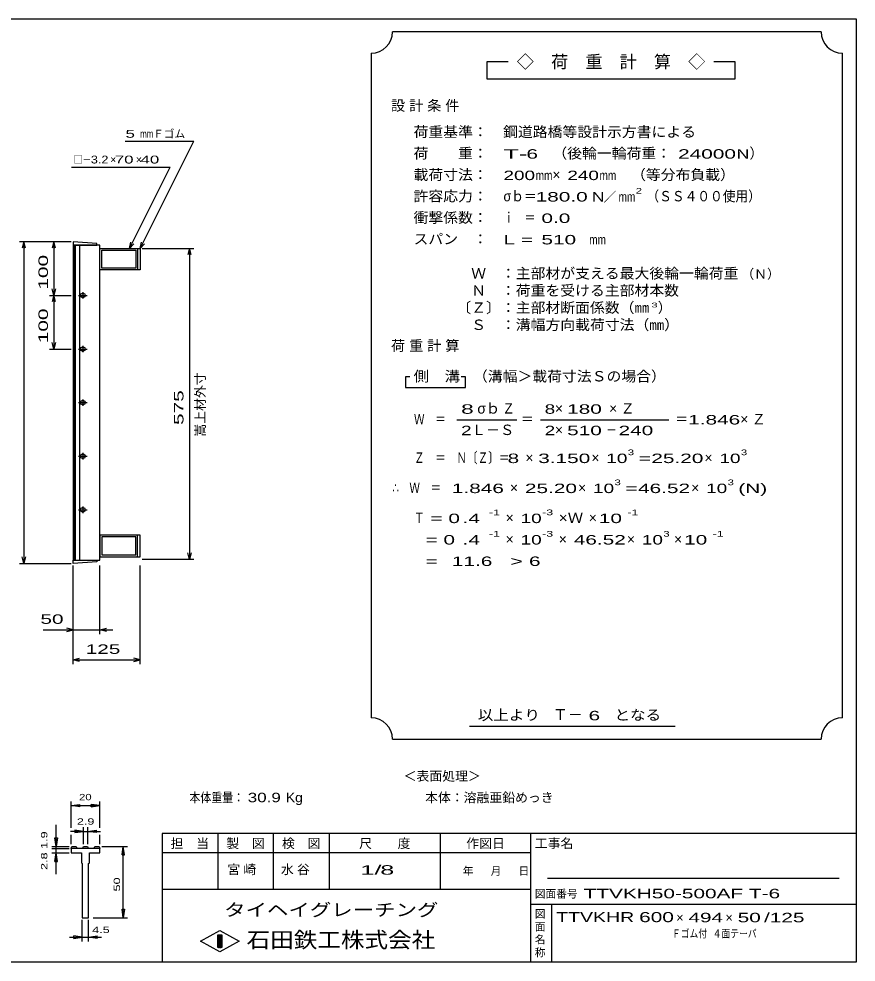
# Model space of a CAD drawing. Units: millimetres, scale not verified. Extents: x -1456 to 1389, y -1026 to 839.
# Drawn here: x -174 to 1389, y -921 to 839 of the extents above; entities that cross this region are included whole.
import ezdxf
from ezdxf.enums import TextEntityAlignment as Align

# ---------------------------------------------------------------- set-up
doc = ezdxf.new("R2010")
doc.units = ezdxf.units.MM
doc.header["$LTSCALE"] = 8
for name, color, linetype, lineweight in [('0_2', 150, 'Continuous', 25), ('16', 3, 'Continuous', 25), ('22', 2, 'Continuous', 25), ('32', 4, 'Continuous', 25)]:
    doc.layers.add(name, color=color, linetype=linetype, lineweight=lineweight)
doc.styles.add('ベクトル', font='')
doc.styles.get('ベクトル').set_extended_font_data('ベクトル')

msp = doc.modelspace()

# ---------------------------------------------------------------- linework, layer by layer
at = {"layer": '0_2'}
for p, q in [((-1379.2, 838.8), (1388.8, 838.8)), ((1388.8, 838.8), (1388.8, -921.2)), ((1388.8, -681.2), (92.8, -681.2)), ((92.8, -681.2), (92.8, -921.2)), ((196.8, -681.2), (196.8, -785.2)), ((300.8, -785.2), (300.8, -681.2)), ((404.8, -681.2), (404.8, -785.2)), ((612.8, -785.2), (612.8, -681.2)), ((780.8, -681.2), (780.8, -921.2)), ((780.8, -717.2), (92.8, -717.2)), ((1356.8, -765.2), (812.8, -765.2)), ((92.8, -785.2), (780.8, -785.2)), ((780.8, -813.2), (1388.8, -813.2)), ((820.8, -921.2), (820.8, -813.2)), ((164.8, -882), (200.8, -862)), ((200.8, -862), (236.8, -882)), ((196.8, -870), (204.8, -870)), ((196.8, -894), (196.8, -870)), ((196.8, -870), (198.4, -870)), ((198.4, -870), (198.4, -894)), ((200, -894), (200, -870)), ((200, -870), (201.6, -870)), ((201.6, -870), (201.6, -894)), ((203.2, -894), (203.2, -870)), ((203.2, -870), (204.8, -870)), ((204.8, -870), (204.8, -894)), ((204.8, -870), (204.8, -894)), ((200.8, -902), (164.8, -882)), ((204.8, -894), (196.8, -894)), ((198.4, -894), (200, -894)), ((236.8, -882), (200.8, -902)), ((201.6, -894), (203.2, -894)), ((1388.8, -921.2), (-1379.2, -921.2))]:
    msp.add_line(p, q, dxfattribs=at)
at = {"layer": '16'}
for p, q in [((-29, 419.8), (-73, 422.8)), ((-73, 422.8), (-73, 416.8)), ((-73, 416.8), (-29, 416.8)), ((-73, 416.8), (-73, -171.2)), ((-23, 416.8), (-73, 416.8)), ((-71.5, 416.8), (-71.5, -171.2)), ((-68.5, -171.2), (-68.5, 416.8)), ((-61, 416.8), (-61, -171.2)), ((-29, 416.8), (-29, 419.8)), ((-23, -171.2), (-23, 416.8)), ((-23, 410.3), (47, 410.3)), ((-23, 370.3), (-23, 410.3)), ((-19.8, 407.1), (43.8, 407.1)), ((-19.8, 373.5), (-19.8, 407.1)), ((43.8, 407.1), (43.8, 373.5)), ((47, 410.3), (47, 370.3)), ((47, 410.3), (52, 410.3)), ((52, 410.3), (52, 370.3)), ((47, 370.3), (-23, 370.3)), ((43.8, 373.5), (-19.8, 373.5)), ((52, 370.3), (47, 370.3)), ((-63, 322.8), (-47, 322.8)), ((-53, 325.8), (-57, 325.8)), ((-57, 319.8), (-53, 319.8)), ((-55, 328.8), (-55, 316.8)), ((-55, 228.8), (-55, 216.8)), ((-63, 222.8), (-47, 222.8)), ((-53, 225.8), (-57, 225.8)), ((-57, 219.8), (-53, 219.8)), ((-53, 125.8), (-57, 125.8)), ((-55, 128.8), (-55, 116.8)), ((-63, 122.8), (-47, 122.8)), ((-57, 119.8), (-53, 119.8)), ((-63, 22.8), (-47, 22.8)), ((-53, 25.8), (-57, 25.8)), ((-57, 19.8), (-53, 19.8)), ((-55, 28.8), (-55, 16.8)), ((-63, -77.2), (-47, -77.2)), ((-53, -74.2), (-57, -74.2)), ((-57, -80.2), (-53, -80.2)), ((-55, -71.2), (-55, -83.2)), ((47, -124.7), (-23, -124.7)), ((-23, -124.7), (-23, -164.7)), ((43.8, -127.9), (-19.8, -127.9)), ((-19.8, -127.9), (-19.8, -161.5)), ((43.8, -161.5), (43.8, -127.9)), ((47, -164.7), (47, -124.7)), ((52, -124.7), (47, -124.7)), ((52, -164.7), (52, -124.7)), ((-73, -171.2), (-29, -171.2)), ((-73, -177.2), (-73, -171.2)), ((-73, -171.2), (-23, -171.2)), ((-29, -174.2), (-73, -177.2)), ((-29, -171.2), (-29, -174.2)), ((-23, -164.7), (47, -164.7)), ((-19.8, -161.5), (43.8, -161.5)), ((47, -164.7), (52, -164.7))]:
    msp.add_line(p, q, dxfattribs=at)
for centre, radius, start, end in [((-57, 322.8), 3, 90, 270), ((-55, 322.8), 4, 46.6, 133.4), ((-55, 322.8), 4, 226.6, 313.4), ((-53, 322.8), 3, 270, 90), ((-57, 222.8), 3, 90, 270), ((-55, 222.8), 4, 46.6, 133.4), ((-55, 222.8), 4, 226.6, 313.4), ((-53, 222.8), 3, 270, 90), ((-57, 122.8), 3, 90, 270), ((-55, 122.8), 4, 46.6, 133.4), ((-53, 122.8), 3, 270, 90), ((-55, 122.8), 4, 226.6, 313.4), ((-57, 22.8), 3, 90, 270), ((-55, 22.8), 4, 46.6, 133.4), ((-55, 22.8), 4, 226.6, 313.4), ((-53, 22.8), 3, 270, 90), ((-57, -77.2), 3, 90, 270), ((-55, -77.2), 4, 46.6, 133.4), ((-55, -77.2), 4, 226.6, 313.4), ((-53, -77.2), 3, 270, 90)]:
    msp.add_arc(centre, radius, start, end, dxfattribs=at)
at = {"layer": '22', "color": 4}
for p, q in [((1323.2, 814.8), (523.2, 814.8)), ((483.2, 774.8), (483.2, -465.2)), ((1363.2, -465.2), (1363.2, 774.8)), ((739.2, 758.8), (699.2, 758.8)), ((699.2, 758.8), (699.2, 726.8)), ((1163.2, 758.8), (1123.2, 758.8)), ((1163.2, 726.8), (1163.2, 758.8)), ((699.2, 726.8), (1163.2, 726.8)), ((24, 610.3), (152, 610.3)), ((52, 410.3), (152, 610.3)), ((-76, 562.3), (108, 562.3)), ((32, 410.3), (108, 562.3)), ((-77, 422.8), (-173, 422.8)), ((-165, 422.8), (-168.2, 410.8)), ((-161.8, 410.8), (-165, 422.8)), ((-165, 422.8), (-165, -177.2)), ((-77, 422.8), (-117, 422.8)), ((-109, 422.8), (-112.2, 410.8)), ((-105.8, 410.8), (-109, 422.8)), ((-109, 422.8), (-109, 322.8)), ((32, 410.3), (34.4, 421.98)), ((32, 410.3), (40, 419.1)), ((52, 410.3), (54.4, 421.98)), ((52, 410.3), (60, 419.1)), ((56, 410.3), (152, 410.3)), ((144, 410.3), (140.8, 398.3)), ((147.2, 398.3), (144, 410.3)), ((144, 410.3), (144, -169.7)), ((-109, 322.8), (-112.2, 334.8)), ((-105.8, 334.8), (-109, 322.8)), ((-117, 322.8), (-77, 322.8)), ((-109, 322.8), (-112.2, 310.8)), ((-105.8, 310.8), (-109, 322.8)), ((-109, 322.8), (-109, 222.8)), ((-109, 222.8), (-112.2, 234.8)), ((-105.8, 234.8), (-109, 222.8)), ((-117, 222.8), (-77, 222.8)), ((555.2, 170.8), (547.2, 170.8)), ((547.2, 170.8), (547.2, 150.8)), ((659.2, 170.8), (651.2, 170.8)), ((659.2, 150.8), (659.2, 170.8)), ((547.2, 150.8), (659.2, 150.8)), ((643.2, 90.8), (755.2, 90.8)), ((799.2, 90.8), (1039.2, 90.8)), ((144, -169.7), (140.8, -157.7)), ((147.2, -157.7), (144, -169.7)), ((-165, -177.2), (-168.2, -165.2)), ((-161.8, -165.2), (-165, -177.2)), ((152, -169.7), (56, -169.7)), ((-173, -177.2), (-77, -177.2)), ((-73, -309.2), (-73, -181.2)), ((-73, -365.2), (-73, -181.2)), ((-23, -309.2), (-23, -181.2)), ((52, -365.2), (52, -181.2)), ((-73, -301.2), (-85, -298)), ((-23, -301.2), (-11, -298)), ((-129, -301.2), (-73, -301.2)), ((-85, -304.4), (-73, -301.2)), ((-73, -301.2), (-23, -301.2)), ((-11, -304.4), (-23, -301.2)), ((-23, -301.2), (1, -301.2)), ((-73, -357.2), (-61, -354)), ((-61, -360.4), (-73, -357.2)), ((-73, -357.2), (52, -357.2)), ((52, -357.2), (40, -354)), ((40, -360.4), (52, -357.2)), ((667.2, -481.2), (1051.2, -481.2)), ((523.2, -505.2), (1323.2, -505.2))]:
    msp.add_line(p, q, dxfattribs=at)
for centre, start, end in [((483.2, 814.8), 270, 0), ((1363.2, 814.8), 180, 270), ((483.2, -505.2), 0, 90), ((1363.2, -505.2), 90, 180)]:
    msp.add_arc(centre, 40, start, end, dxfattribs=at)
at = {"layer": '32'}
for p, q in [((-76.8, -670.8), (-76.8, -621.2)), ((-76.8, -629.2), (-60.8, -626.8)), ((-60.8, -631.6), (-76.8, -629.2)), ((-76.8, -629.2), (-23.467, -629.2)), ((-60.8, -631.6), (-60.8, -626.8)), ((-23.467, -629.2), (-39.467, -626.8)), ((-39.467, -631.6), (-39.467, -626.8)), ((-39.467, -631.6), (-23.467, -629.2)), ((-23.467, -670.8), (-23.467, -621.2)), ((-104.8, -705.2), (-104.8, -665.2)), ((-54, -677.2), (-78, -677.2)), ((-76.8, -701.2), (-76.8, -683.6)), ((-54, -677.2), (-70, -674.8)), ((-70, -674.8), (-70, -679.6)), ((-70, -679.6), (-54, -677.2)), ((-54, -701.2), (-54, -669.2)), ((-54, -677.2), (-46.267, -677.2)), ((-46.267, -669.2), (-46.267, -701.2)), ((-46.267, -677.2), (-30.267, -674.8)), ((-30.267, -679.6), (-46.267, -677.2)), ((-46.267, -677.2), (-22.267, -677.2)), ((-30.267, -674.8), (-30.267, -679.6)), ((-23.467, -701.2), (-23.467, -683.6)), ((-104.8, -705.2), (-107.2, -689.2)), ((-107.2, -689.2), (-102.4, -689.2)), ((-102.4, -689.2), (-104.8, -705.2)), ((-112.8, -705.2), (-80.8, -705.2)), ((-112.8, -709.2), (-80.8, -709.2)), ((-112.8, -717.2), (-80.8, -717.2)), ((-107.2, -733.2), (-104.8, -717.2)), ((-104.8, -717.2), (-104.8, -705.2)), ((-102.4, -733.2), (-104.8, -717.2)), ((-104.8, -757.2), (-104.8, -717.2)), ((-76.8, -709.2), (-75.467, -705.2)), ((-76.8, -709.2), (-76.8, -717.2)), ((-23.467, -709.2), (-76.8, -709.2)), ((-76.8, -717.2), (-57.467, -717.2)), ((-75.467, -705.2), (-67.733, -705.2)), ((-67.733, -705.2), (-66.4, -709.2)), ((-57.467, -717.2), (-57.467, -735.867)), ((-55.333, -709.2), (-54, -705.2)), ((-54, -705.2), (-46.267, -705.2)), ((-46.267, -705.2), (-44.933, -709.2)), ((-42.8, -735.867), (-42.8, -717.2)), ((-42.8, -717.2), (-23.467, -717.2)), ((-33.867, -709.2), (-32.533, -705.2)), ((-32.533, -705.2), (-24.8, -705.2)), ((-24.8, -705.2), (-23.467, -709.2)), ((-23.467, -717.2), (-23.467, -709.2)), ((-19.467, -705.2), (28.533, -705.2)), ((18.133, -721.2), (20.533, -705.2)), ((18.133, -721.2), (22.933, -721.2)), ((22.933, -721.2), (20.533, -705.2)), ((20.533, -838.534), (20.533, -705.2)), ((-107.2, -733.2), (-102.4, -733.2)), ((-57.467, -735.867), (-56.133, -737.2)), ((-56.133, -737.2), (-56.133, -838.533)), ((-44.133, -737.2), (-42.8, -735.867)), ((-44.133, -838.533), (-44.133, -737.2)), ((20.533, -838.534), (18.133, -822.534)), ((18.133, -822.534), (22.933, -822.534)), ((22.933, -822.534), (20.533, -838.534)), ((-56.133, -838.533), (-44.133, -838.533)), ((-56.133, -882.534), (-56.133, -842.534)), ((-44.133, -882.534), (-44.133, -842.534)), ((-35.467, -838.534), (28.533, -838.534)), ((-80.133, -874.534), (-56.133, -874.534)), ((-56.133, -874.534), (-72.133, -872.134)), ((-72.133, -876.934), (-72.133, -872.134)), ((-72.133, -876.934), (-56.133, -874.534)), ((-56.133, -874.534), (-44.133, -874.534)), ((-44.133, -874.534), (-28.133, -872.134)), ((-28.133, -876.934), (-44.133, -874.534)), ((-44.133, -874.534), (-20.133, -874.534)), ((-28.133, -876.934), (-28.133, -872.134))]:
    msp.add_line(p, q, dxfattribs=at)
msp.add_circle((-104.8, -709.2), 0.8, dxfattribs=at)

# ---------------------------------------------------------------- texts
at = {"layer": '0_2', "style": 'ベクトル'}
for s, height, p in [('担\u3000当', 17.6, (108.8, -699.6)), ('製\u3000図', 17.6, (212.8, -699.6)), ('検\u3000図', 17.6, (316.8, -699.6)), ('尺\u3000\u3000度', 17.6, (460.8, -699.6)), ('作図日', 17.6, (660.8, -699.6)), ('工事名', 17.6, (788.8, -699.6)), ('年', 14.66, (654.4, -751.2)), ('月', 14.66, (706.4, -751.2)), ('日', 14.66, (758.4, -751.2)), ('図面番号', 14.66, (788.8, -793.6)), ('図', 14.66, (788.8, -831.2)), ('面', 14.66, (788.8, -855.2)), ('名', 14.66, (788.8, -879.2)), ('称', 14.66, (788.8, -903.2))]:
    msp.add_text(s, height=height, dxfattribs=at).set_placement(p, align=Align.MIDDLE_LEFT)
at = {"layer": '0_2', "color": 222, "style": 'ベクトル'}
for s, height, width, p in [('タイヘイグレーチング', 23.46, 1.25, (208.8, -823.6)), ('石田鉄工株式会社', 29.33, 1.1, (250.8, -879.6))]:
    msp.add_text(s, height=height, dxfattribs=dict(at, width=width)).set_placement(p, align=Align.MIDDLE_LEFT)
at = {"layer": '22', "style": 'ベクトル'}
for s, height, p in [('◇\u3000荷\u3000重\u3000計\u3000算\u3000◇', 23.46, (755.2, 758.8)), ('Ｆゴム', 14.66, (76, 624.3)), ('）', 19.35, (1189.6, 588)), ('×', 14.66, (-4, 576.3)), ('×', 14.66, (44, 576.3)), ('×', 19.35, (821.6, 548)), ('／', 17.6, (917.2, 506.8)), ('（Ｎ）', 17.6, (1174.4, 362.8)), ('）', 19.35, (1018.4, 300)), ('σｂ', 19.35, (681.6, 112)), ('×', 19.35, (826.4, 112)), ('Ｌ－Ｓ', 19.35, (671.2, 72)), ('×', 19.35, (826.4, 72)), ('×', 19.35, (771.2, 20)), ('×', 19.35, (894.4, 20)), ('×', 19.35, (1105.6, 20)), ('×', 19.35, (742.4, -36)), ('×', 19.35, (869.6, -36)), ('×', 19.35, (1080.8, -36)), ('×', 19.35, (734.4, -92)), ('×', 19.35, (889.6, -92)), ('×', 19.35, (734.4, -132)), ('×', 19.35, (833.6, -132)), ('×', 19.35, (960.8, -132)), ('×', 19.35, (1048.8, -132)), ('Ｔ－', 20.53, (822.4, -459.2)), ('＜表面処理＞', 17.6, (544, -574)), ('本体：', 17.6, (584, -614)), ('溶融亜鉛めっき', 17.6, (656, -614)), ('×', 17.6, (1052.8, -838)), ('×', 17.6, (1144.8, -838))]:
    msp.add_text(s, height=height, dxfattribs=at).set_placement(p, align=Align.MIDDLE_LEFT)
for s, height, width, p in [('荷重基準：\u3000', 19.35, 1.05, (562.4, 628)), ('鋼道路橋等設計示方書による', 19.35, 1.05, (729.6, 628)), (' 5 ', 14.66, 1.6, (16, 624.3)), ('mm', 14.66, 0.75, (52, 624.3)), ('荷\u3000\u3000重：\u3000', 19.35, 1.05, (562.4, 588)), ('（後輪一輪荷重：', 19.35, 1.05, (821.6, 588)), ('□－', 14.66, 0.8, (-72, 576.3)), ('3.2', 14.66, 1.2, (-40, 576.3)), (' 70 ', 14.66, 1.6, (-4, 576.3)), (' 40 ', 14.66, 1.6, (44, 576.3)), ('T-', 17.6, 2, (730.4, 586.8)), (' 6 ', 17.6, 1.65, (762.4, 586.8)), (' 24000', 17.6, 1.65, (1045.6, 586.8)), ('N', 17.6, 1.4, (1165.6, 586.8)), ('載荷寸法：\u3000', 19.35, 1.05, (562.4, 548)), ('200', 17.6, 1.5, (730.4, 546.8)), ('mm', 17.6, 0.8, (790.4, 546.8)), ('240', 17.6, 1.5, (849.6, 546.8)), ('mm', 17.6, 0.8, (909.6, 546.8)), ('\u3000（等分布負載）', 19.35, 1.05, (940.8, 548)), ('許容応力：\u3000', 19.35, 1.05, (562.4, 508)), ('σｂ＝', 19.35, 0.9, (730.4, 508)), ('180.0', 17.6, 1.65, (790.4, 506.8)), ('N', 17.6, 1.4, (895.2, 506.8)), ('mm', 17.6, 0.8, (945.2, 506.8)), ('2', 10.56, 1.5, (977.2, 518)), ('（ＳＳ４００使用）', 19.35, 0.9, (997.2, 508)), ('衝撃係数：\u3000', 19.35, 1.05, (562.4, 468)), ('ｉ\u3000＝', 19.35, 0.75, (730.4, 468)), (' 0.0', 17.6, 1.65, (790.4, 466.8)), ('スパン\u3000：\u3000', 19.35, 1.05, (562.4, 428)), ('L =', 17.6, 1.65, (730.4, 426.8)), (' 510 ', 17.6, 1.65, (790.4, 426.8)), ('mm', 17.6, 0.8, (890.4, 426.8)), ('\u3000Ｗ\u3000：主部材が支える最大後輪一輪荷重', 19.35, 1.05, (642.4, 364)), ('\u3000Ｎ\u3000：荷重を受ける主部材本数', 19.35, 1.05, (642.4, 332)), ('〔Ｚ〕：主部材断面係数（㎜', 19.35, 1.05, (642.4, 300)), ('3', 8.798, 1.8, (1006.4, 304.8)), ('\u3000Ｓ\u3000：溝幅方向載荷寸法（㎜）', 19.35, 1.05, (642.4, 268)), ('側\u3000溝', 19.35, 1.1, (562.4, 172)), ('\u3000（溝幅＞載荷寸法Ｓの場合）', 19.35, 1.05, (645.6, 172)), ('8', 17.6, 1.8, (651.2, 110.8)), ('Ｚ', 19.35, 0.9, (728, 112)), ('8', 17.6, 1.5, (807.2, 110.8)), (' 180 ', 17.6, 1.65, (838.4, 110.8)), ('Ｗ\u3000＝', 19.35, 0.75, (563.2, 92)), ('＝', 19.35, 0.9, (763.2, 92)), ('＝', 19.35, 0.9, (1051.2, 92)), ('1.846', 17.6, 1.65, (1075.2, 90.8)), ('2', 17.6, 1.5, (651.2, 70.8)), ('2', 17.6, 1.5, (807.2, 70.8)), (' 510 ', 17.6, 1.65, (838.4, 70.8)), ('－', 19.35, 0.75, (922.4, 72)), (' 240 ', 17.6, 1.65, (934.4, 70.8)), ('3', 10.56, 1.5, (962.4, 30)), ('3', 10.56, 1.5, (1173.6, 30)), ('Ｚ\u3000＝\u3000Ｎ〔Ｚ〕＝', 19.35, 0.75, (563.2, 20)), (' 8 ', 17.6, 1.65, (727.2, 18.8)), ('3.150', 17.6, 1.65, (795.2, 18.8)), ('10', 17.6, 1.5, (922.4, 18.8)), ('=', 17.6, 1.7, (982.4, 18.8)), ('25.20', 17.6, 1.65, (1006.4, 18.8)), ('10', 17.6, 1.5, (1133.6, 18.8)), ('∴\u3000Ｗ\u3000＝', 19.35, 0.75, (523.2, -36)), (' 1.846', 17.6, 1.65, (623.2, -37.2)), ('25.20', 17.6, 1.65, (770.4, -37.2)), ('10', 17.6, 1.5, (897.6, -37.2)), ('3', 10.56, 1.5, (937.6, -26)), ('=', 17.6, 1.7, (957.6, -37.2)), ('46.52', 17.6, 1.65, (981.6, -37.2)), ('10', 17.6, 1.5, (1108.8, -37.2)), ('3', 10.56, 1.5, (1148.8, -26)), ('(N)', 17.6, 1.65, (1168.8, -37.2)), ('Ｔ', 19.35, 0.75, (563.2, -92)), (' = 0', 17.6, 1.65, (583.2, -93.2)), (' .4 ', 17.6, 1.65, (643.2, -93.2)), ('-1', 10.56, 1.65, (703.2, -82)), ('10', 17.6, 1.5, (762.4, -93.2)), ('-3', 10.56, 1.65, (802.4, -82)), ('×Ｗ', 19.35, 1.1, (833.6, -92)), (' 10 ', 17.6, 1.65, (897.6, -93.2)), ('-1', 10.56, 1.65, (961.6, -82)), ('-1', 10.56, 1.65, (703.2, -122)), ('-3', 10.56, 1.65, (802.4, -122)), ('3', 10.56, 1.5, (1028.8, -122)), ('-1', 10.56, 1.65, (1120.8, -122)), ('  = 0', 17.6, 1.65, (563.2, -133.2)), (' .4 ', 17.6, 1.65, (643.2, -133.2)), ('10', 17.6, 1.5, (762.4, -133.2)), ('46.52', 17.6, 1.65, (861.6, -133.2)), ('10', 17.6, 1.5, (988.8, -133.2)), (' 10 ', 17.6, 1.65, (1056.8, -133.2)), ('  =', 17.6, 1.65, (563.2, -173.2)), (' 11.6', 17.6, 1.65, (623.2, -173.2)), ('>', 17.6, 1.7, (743.2, -173.2)), (' 6 ', 17.6, 1.65, (767.2, -173.2)), (' 50 ', 17.6, 1.65, (-145, -281.2)), (' 125 ', 17.6, 1.65, (-60.5, -337.2)), ('以上より\u3000', 19.35, 1.1, (682.4, -460)), (' 6 ', 17.6, 1.65, (878.4, -461.2)), ('となる', 19.35, 1.1, (937.6, -460)), ('本体重量：', 17.6, 0.85, (144, -614)), (' 30.9', 17.6, 1.35, (244, -614)), ('Kg', 17.6, 1.1, (324, -614)), ('1/', 17.6, 2, (463.2, -749.2)), (' 8 ', 17.6, 2, (487.2, -749.2)), ('TTVKH50-500AF T-6        ', 17.6, 1.65, (880, -793.2)), ('TTVKHR', 18.77, 1.45, (828.8, -837.2)), (' 600 ', 18.77, 1.55, (972.8, -837.2)), (' 494 ', 17.6, 1.65, (1064.8, -838)), (' 50 ', 17.6, 1.65, (1156.8, -838)), ('/', 17.6, 1.65, (1216.8, -838)), (' 125 ', 17.6, 1.65, (1216.8, -838)), ('Ｆゴム付', 14.66, 0.8, (1044.8, -868)), ('４面テーパ', 14.66, 0.8, (1120.8, -868))]:
    msp.add_text(s, height=height, dxfattribs=dict(at, width=width)).set_placement(p, align=Align.MIDDLE_LEFT)
at = {"layer": '22', "style": 'ベクトル', "width": 1.65}
for s, p in [(' 100 ', (-129, 322.8)), (' 100 ', (-129, 222.8)), (' 575 ', (124, 70.3))]:
    msp.add_text(s, height=17.6, rotation=90, dxfattribs=at).set_placement(p, align=Align.MIDDLE_LEFT)
at = {"layer": '22', "style": 'ベクトル'}
msp.add_text('嵩上材外寸', height=17.6, rotation=90, dxfattribs=at).set_placement((164, 59.3), align=Align.MIDDLE_LEFT)
at = {"layer": '22', "attachment_point": 4, "style": 'ベクトル'}
for s, insert, char_height in [('\\T1.28;設計条件', (520.4, 676), 19.35), ('\\T1.28;荷重計算', (520.4, 228), 19.35), ('\\T1.42;×Ｚ', (927.6, 112), 19.35), ('\\T1.42;×Ｚ', (1172.4, 92), 19.35), ('\\T1.25;宮崎\u3000', (214.8, -749.2), 17.6), ('\\T1.25;水谷\u3000', (314.8, -749.2), 17.6)]:
    msp.add_mtext(s, dxfattribs=dict(at, insert=insert, char_height=char_height))
at = {"layer": '32', "color": 2, "style": 'ベクトル'}
for s, width, p in [('20', 1.35, (-62.133, -613.2)), ('2.9', 1.5, (-66.133, -658.8)), (' 4.5 ', 1.5, (-44.133, -860.934))]:
    msp.add_text(s, height=11.73, dxfattribs=dict(at, width=width)).set_placement(p, align=Align.MIDDLE_LEFT)
at = {"layer": '32', "color": 2, "style": 'ベクトル', "width": 1.5}
for s, p in [('2.8 1.9', (-127.2, -749.2)), (' 50 ', (8.533, -795.867))]:
    msp.add_text(s, height=11.73, rotation=90, dxfattribs=at).set_placement(p, align=Align.MIDDLE_LEFT)

doc.saveas('drawing.dxf')
